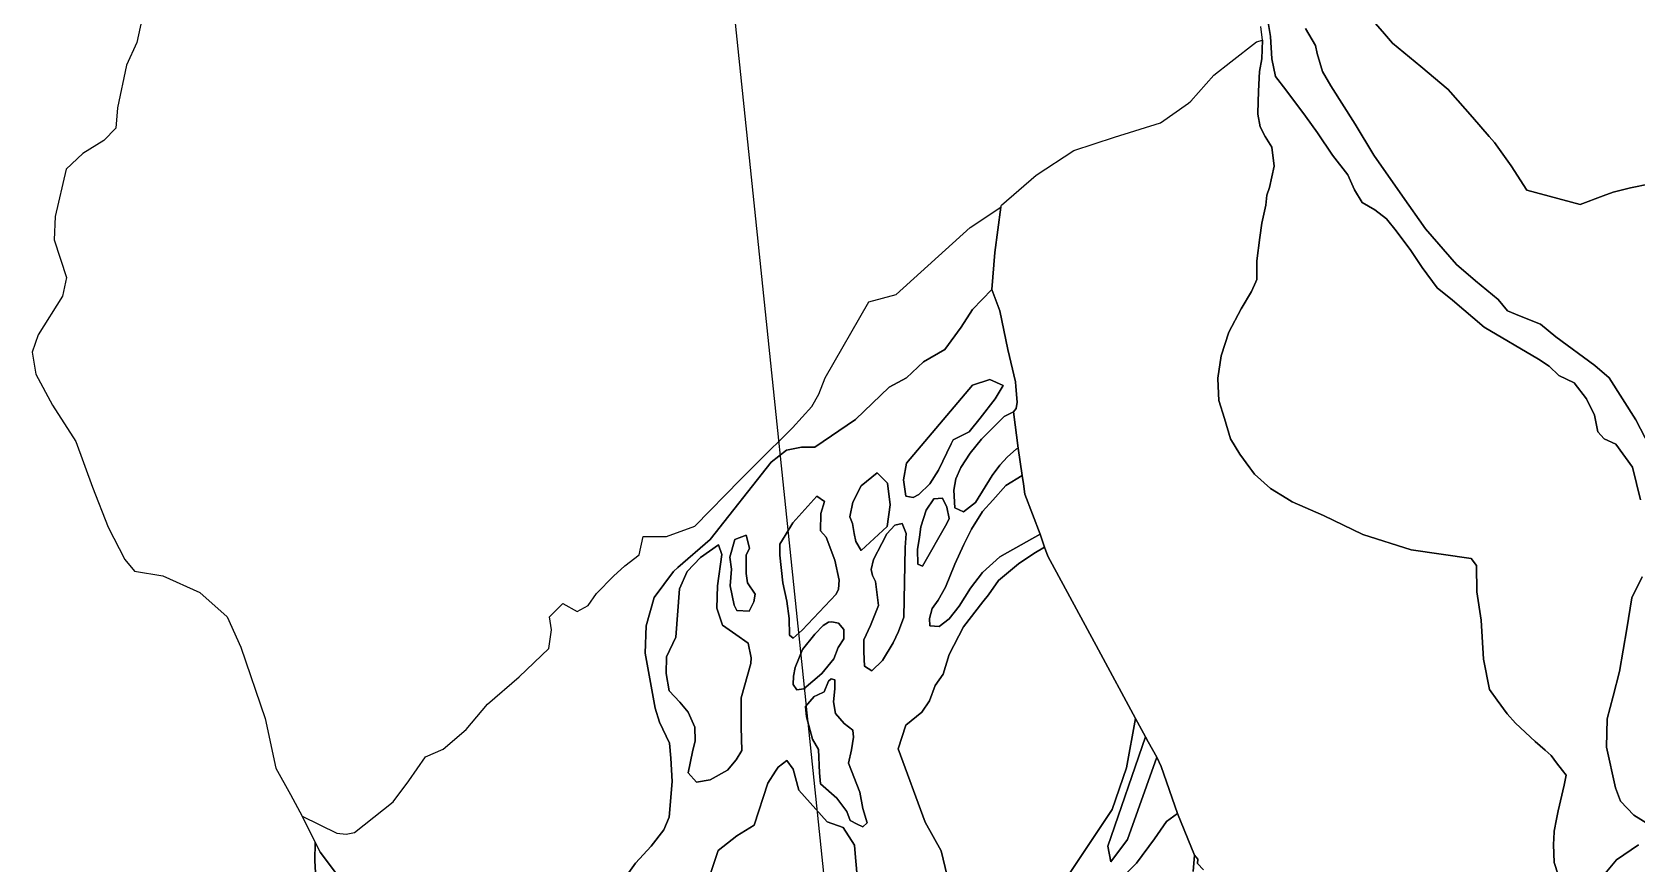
# Model space of a CAD drawing. Header units: inches. Extents: x 288635 to 1232953, y 676945 to 1655780.
# Drawn here: x 556267 to 582383, y 1575081 to 1588617 of the extents above; entities that cross this region are included whole.
import ezdxf

# ---------------------------------------------------------------- set-up
doc = ezdxf.new("R2010")
doc.units = ezdxf.units.IN
doc.header["$MEASUREMENT"] = 0
doc.layers.add('Images', color=7, linetype='Continuous')
picture_1 = doc.add_image_def('image1.jpg', size_in_pixel=(2578, 3749))

msp = doc.modelspace()

# ---------------------------------------------------------------- linework, layer by layer
at = {"color": 1}
for points in [[(582601.0258, 1586149.1873), (582281.2187, 1586084.8629), (581994.5113, 1586010.8739), (581833.216, 1585950.3882), (581457.4344, 1585809.4701), (580592.3938, 1586042.7708), (580335.5705, 1586439.4998), (580065.0438, 1586818.3758), (579976.9395, 1586919.6957), (579705.9327, 1587231.3535), (579351.5897, 1587638.848), (579311.7453, 1587684.669), (578865.3862, 1588057.0914), (578406.7542, 1588439.7538), (578274.0219, 1588588.414), (577980.167, 1588926.2256)], [(558053.3643, 1588819.9661), (557973.9865, 1588450.2962), (557802.7457, 1588081.3007), (557657.6507, 1587382.2066), (557631.2697, 1587052.4452), (557433.4129, 1586854.5884), (557090.4611, 1586643.5411), (556823.0467, 1586386.5421), (556641.9857, 1585614.6856), (556624.6088, 1585235.6023), (556826.652, 1584625.4015), (556760.6998, 1584322.0211), (556364.9861, 1583688.8793), (556267.4206, 1583409.9736), (556329.7247, 1583052.0066), (556602.0342, 1582548.2342), (556980.4672, 1581957.6389), (557250.3427, 1581211.5124), (557504.3432, 1580560.6361), (557775.5486, 1580036.5294), (557932.9691, 1579846.2596), (558393.345, 1579766.8845), (558996.5962, 1579497.0089), (559441.0971, 1579100.1331), (559663.3475, 1578608.0072), (560060.2233, 1577449.1298), (560234.8487, 1576639.5032), (560472.9742, 1576210.8774), (560660.5523, 1575856.9926), (560875.727, 1575433.2647), (560869.85, 1575131.3752), (560895.1374, 1574645.6253)], [(582440.5774, 1581003.165), (582313.5771, 1581536.5661), (582040.5266, 1581911.2168), (581850.0262, 1582000.117), (581748.426, 1582114.4172), (581691.2759, 1582381.1178), (581564.2756, 1582647.8183), (581361.0752, 1582908.1688), (581113.4247, 1583028.8191), (580954.6744, 1583181.2194), (580783.2241, 1583295.5196), (579896.8681, 1583816.2206), (579382.3946, 1584254.3817), (579131.5691, 1584454.4071), (578887.0936, 1584784.6077), (578702.9433, 1585064.0083), (578467.9928, 1585384.6839), (578309.2425, 1585578.3593), (578115.5671, 1585724.4096), (577912.3667, 1585845.0599), (577788.5414, 1586051.4353), (577680.5912, 1586295.9108), (577429.7657, 1586613.4114), (577185.2902, 1586978.5371), (576988.4398, 1587251.5877), (576670.9392, 1587677.0385), (576499.4888, 1587896.114), (576442.3387, 1588181.8645), (576420.1137, 1588543.8153), (576369.3136, 1588839.0909)], [(576988.4398, 1588677.1655), (577153.5402, 1588400.94), (577182.1152, 1588270.7647), (577267.8404, 1587975.4891), (577401.1907, 1587740.5387), (577798.0664, 1587118.2374), (578102.8671, 1586616.5864), (578569.593, 1585949.8351), (578941.0687, 1585416.434), (579449.0697, 1584835.4078), (579757.0454, 1584571.8823), (580122.8227, 1584267.0715), (580275.2231, 1584082.9212), (580472.0734, 1584000.371), (580814.9741, 1583867.0207), (581062.6246, 1583657.4703), (581697.6259, 1583193.9194), (581932.5764, 1582990.719), (582364.3772, 1582304.9176), (582669.1778, 1581720.7165)], [(575332.538, 1574985.5503), (575230.9378, 1575088.8438), (575235.6627, 1575157.6113), (575183.1132, 1575225.6216), (574905.7489, 1575901.6971), (574639.281, 1576668.0321), (574568.4908, 1576815.5521), (574431.099, 1577065.8014), (574386.751, 1577146.5782), (574221.0173, 1577448.4503), (573619.5438, 1578562.3372), (572795.3786, 1580088.6336), (572743.2845, 1580237.0293), (572669.836, 1580446.2553), (572421.9293, 1581098.8576), (572399.528, 1581264.1754), (572380.7745, 1581402.5736), (572314.1794, 1581847.2575), (572235.9975, 1582435.0993), (572281.6028, 1582494.1283), (572300.1237, 1582594.141), (572277.8841, 1582849.4989), (572271.178, 1582926.4991), (572147.2393, 1583452.3885), (572014.9474, 1584080.7752), (571884.2759, 1584430.0612), (571934.8493, 1585030.5925), (572032.9116, 1585766.4934), (572041.1033, 1585799.7172), (572605.6634, 1586288.5281), (573218.3601, 1586691.762), (573880.8071, 1586908.2188), (574628.1163, 1587141.1251), (575087.7393, 1587460.5027), (575121.8451, 1587494.2061), (575497.3103, 1587915.8005), (575774.0609, 1588130.7495), (576193.3725, 1588456.4238), (576291.2909, 1588488.0655), (576291.5637, 1588488.1536), (576277.346, 1588180.3694), (576243.9386, 1587974.8609), (576225.4178, 1587657.3602), (576215.1677, 1587296.0449), (576214.8344, 1587284.297), (576254.522, 1587077.9216), (576333.8972, 1586916.5254), (576439.7307, 1586744.5459), (576478.3472, 1586435.614), (576402.689, 1586088.6296), (576359.0009, 1585960.952), (576347.1475, 1585801.7784), (576279.414, 1585505.4445), (576247.2406, 1585275.1507), (576199.9966, 1584896.0126), (576200.0068, 1584882.6132), (576199.9966, 1584882.5317), (576200.2171, 1584591.6722), (576182.7899, 1584554.2092), (576111.6848, 1584394.238), (575941.7627, 1584112.8443), (575742.7956, 1583731.8436), (575615.7954, 1583346.6095), (575560.7619, 1582986.7754), (575561.2559, 1582976.5246), (575560.7619, 1582973.2945), (575577.6953, 1582621.9272), (575671.0331, 1582330.9445), (575767.8752, 1582001.0376), (575920.1718, 1581751.1152), (576081.6664, 1581527.8969), (576117.5321, 1581481.1933), (576159.6403, 1581422.3819), (576421.7289, 1581190.2942), (576684.2443, 1581029.2406), (576771.1889, 1580974.395), (577285.4254, 1580749.2026), (577925.5067, 1580439.322), (578707.8282, 1580190.4015), (579688.2702, 1580053.2412), (579774.8329, 1579934.7143), (579779.1144, 1579506.466), (579846.8479, 1579049.2651), (579889.1813, 1578414.2638), (579982.3148, 1577918.9628), (580111.2849, 1577744.29), (580272.6884, 1577525.6905), (580408.8181, 1577368.9351), (580730.0612, 1577071.7853), (580891.352, 1576930.6559), (580987.0556, 1576846.9151), (581076.0648, 1576728.3535), (581171.0514, 1576601.83), (581229.8684, 1576525.2356), (581198.2866, 1576360.2833), (581104.4054, 1575943.7849), (581076.0648, 1575809.2981), (581035.2421, 1575615.5791), (581030.4232, 1575485.4706), (581027.6378, 1575410.264), (581027.8437, 1575402.3419), (581027.6378, 1575396.7831), (581035.2421, 1575104.1714), (581103.1689, 1574905.2428)], [(561335.794, 1574769.6042), (560954.6318, 1575274.4125), (560875.727, 1575433.2647), (560660.5523, 1575856.9926), (561228.1412, 1575583.0733), (561376.0303, 1575563.8207), (561514.6638, 1575594.4479), (562142.662, 1576093.6499), (562398.7988, 1576432.3807), (562671.8297, 1576821.2555), (562958.741, 1576946.5254), (563333.2894, 1577267.7408), (563680.5557, 1577681.153), (564193.1869, 1578127.6383), (564675.9561, 1578586.4165), (564722.3547, 1578888.3169), (564689.2817, 1579103.2913), (564904.2561, 1579318.2657), (565135.7669, 1579185.9738), (565317.6684, 1579285.1927), (565449.9603, 1579483.6306), (565731.0806, 1579764.751), (565912.982, 1579930.1159), (566144.4929, 1580112.0173), (566210.6389, 1580409.6741), (566590.9782, 1580409.6741), (567054, 1580575.039), (567798.1421, 1581335.7176), (568062.7259, 1581600.3015), (568641.5031, 1582179.0787), (568955.6965, 1582526.345), (569071.4519, 1582724.7829), (569170.6709, 1582989.3668), (569881.74, 1584229.6036), (570328.2253, 1584345.3591), (571535.3891, 1585436.7675), (572032.9116, 1585766.4934), (571934.8493, 1585030.5925), (571884.2759, 1584430.0612), (571569.8431, 1584104.2564), (571386.5607, 1583816.1914), (571121.9768, 1583452.3885), (570774.7105, 1583253.9506), (570498.2785, 1582993.0042), (570212.4698, 1582840.5384), (569666.7656, 1582311.3706), (569005.3059, 1581864.8854), (568790.3315, 1581864.8854), (568542.2842, 1581815.2759), (568294.2368, 1581616.838), (567302.0473, 1580360.0647), (566777.3001, 1579903.6406), (566706.6011, 1579839.2602), (566392.5403, 1579417.4846), (566392.5403, 1579417.4846), (566260.2484, 1578954.4629), (566243.7119, 1578507.9776), (566409.0768, 1577615.0071), (566476.6499, 1577386.6388), (566639.0436, 1577047.8608), (566660.2103, 1576799.152), (566681.377, 1576423.4429), (566633.7519, 1575841.3584), (566549.0851, 1575634.983), (566342.7097, 1575370.3991), (566088.7092, 1575095.2319), (565665.375, 1574502.5641)], [(565665.375, 1574502.5641), (566088.7092, 1575095.2319), (566342.7097, 1575370.3991), (566549.0851, 1575634.983), (566633.7519, 1575841.3584), (566681.377, 1576423.4429), (566660.2103, 1576799.152), (566639.0436, 1577047.8608), (566476.6499, 1577386.6388), (566409.0768, 1577615.0071), (566243.7119, 1578507.9776), (566260.2484, 1578954.4629), (566392.5403, 1579417.4846), (566706.6011, 1579839.2602), (566777.3001, 1579903.6406), (567302.0473, 1580360.0647), (568294.2368, 1581616.838), (568542.2842, 1581815.2759), (568790.3315, 1581864.8854), (569005.3059, 1581864.8854), (569666.7656, 1582311.3706), (570212.4698, 1582840.5384), (570498.2785, 1582993.0042), (570774.7105, 1583253.9506), (571121.9768, 1583452.3885), (571386.5607, 1583816.1914), (571569.8431, 1584104.2564), (571884.2759, 1584430.0612), (572014.9474, 1584080.7752), (572147.2393, 1583452.3885), (572147.2393, 1583452.3885), (572271.178, 1582926.4991), (572277.8841, 1582849.4989), (572300.1237, 1582594.141), (572281.6028, 1582494.1283), (572235.9975, 1582435.0993), (572085.7402, 1582363.4415), (571714.7521, 1581992.9004), (571532.8305, 1581763.8768), (571379.3718, 1581531.043), (571299.9967, 1581345.8343), (571265.6008, 1581160.6256), (571284.1217, 1580877.5209), (571424.3511, 1580811.3749), (571617.5594, 1580960.9576), (571892.6645, 1581401.3969), (572014.3731, 1581568.0847), (572138.7275, 1581703.0225), (572284.2487, 1581832.6686), (572314.1794, 1581847.2575), (572380.7745, 1581402.5736), (572112.1492, 1581241.4469), (571903.0419, 1580998.7129), (571735.8136, 1580816.8522), (571552.5674, 1580529.263), (571430.6472, 1580280.3425), (571283.3269, 1579960.3018), (571130.9266, 1579584.3811), (571014.0863, 1579371.0206), (570912.4861, 1579238.9404), (570871.846, 1579076.3801), (570876.926, 1578954.4598), (571029.3264, 1578944.2998), (571191.8867, 1579071.3001), (571354.447, 1579274.5005), (571537.3274, 1579569.141), (571735.4478, 1579823.1416), (572014.8483, 1580077.1421), (572140.338, 1580149.8767), (572669.836, 1580446.2553), (572743.2845, 1580237.0293), (572569.8394, 1580130.2705), (572322.1889, 1579965.1702), (571991.9883, 1579692.1196), (571829.4952, 1579460.4921), (571738.6622, 1579343.1661), (571427.1583, 1578940.807), (571192.4619, 1578488.1781), (571091.8777, 1578169.6615), (570964.5759, 1577983.8146), (570869.3257, 1577736.1641), (570748.6755, 1577552.0138), (570488.325, 1577336.1133), (570361.7532, 1576950.9671), (570798.3166, 1575760.3397), (571062.6555, 1575293.8592), (571193.1764, 1574751.6582)], [(571193.1764, 1574751.6582), (571062.6555, 1575293.8592), (570798.3166, 1575760.3397), (570361.7532, 1576950.9671), (570488.325, 1577336.1133), (570748.6755, 1577552.0138), (570869.3257, 1577736.1641), (570964.5759, 1577983.8146), (571091.8777, 1578169.6615), (571192.4619, 1578488.1781), (571427.1583, 1578940.807), (571738.6622, 1579343.1661), (571829.4952, 1579460.4921), (571991.9883, 1579692.1196), (572322.1889, 1579965.1702), (572569.8394, 1580130.2705), (572743.2845, 1580237.0293), (572795.3786, 1580088.6336), (573619.5438, 1578562.3372), (574221.0173, 1577448.4503), (574076.5106, 1576644.0498), (573843.6768, 1575966.7151), (573020.821, 1574728.4626)], [(582677.4329, 1575662.8043), (582331.9922, 1575876.1648), (582118.6317, 1576099.6852), (582032.2716, 1576318.1257), (581890.0313, 1576978.527), (581900.1913, 1577440.8079), (581996.7115, 1577811.6486), (582098.3117, 1578212.9694), (582218.3269, 1578907.6608), (582300.8771, 1579409.3118), (582465.9774, 1579752.2125)], [(573020.821, 1574728.4626), (573843.6768, 1575966.7151), (574076.5106, 1576644.0498), (574221.0173, 1577448.4503), (574386.751, 1577146.5782), (573773.388, 1575367.4672), (573821.0131, 1575113.4667), (574090.8886, 1575478.5924), (574568.4908, 1576815.5521), (574639.281, 1576668.0321), (574905.7489, 1575901.6971), (574726.5426, 1575772.7525), (574531.4935, 1575491.2611), (574237.8054, 1575091.7394), (574055.2425, 1574906.5307)], [(567312.9021, 1574939.9504), (567431.9648, 1575297.1386), (567734.3277, 1575537.8688), (568020.0782, 1575709.3192), (568242.3287, 1576395.1206), (568366.2463, 1576587.8136), (568410.6297, 1576656.8303), (568547.1293, 1576763.4213), (568655.0795, 1576623.721), (568746.6258, 1576279.6034), (569205.0356, 1575764.9411), (569467.8811, 1575671.2191), (569652.0315, 1575385.4685), (569663.6377, 1575250.0629), (569690.1316, 1574940.9676)], [(569690.1316, 1574940.9676), (569663.6377, 1575250.0629), (569652.0315, 1575385.4685), (569467.8811, 1575671.2191), (569205.0356, 1575764.9411), (568746.6258, 1576279.6034), (568655.0795, 1576623.721), (568655.0795, 1576623.721), (568547.1293, 1576763.4213), (568410.6297, 1576656.8303), (568366.2463, 1576587.8136), (568242.3287, 1576395.1206), (568020.0782, 1575709.3192), (567734.3277, 1575537.8688), (567431.9648, 1575297.1386), (567312.9021, 1574939.9504)], [(574055.2425, 1574906.5307), (574237.8054, 1575091.7394), (574531.4935, 1575491.2611), (574726.5426, 1575772.7525), (574905.7489, 1575901.6971), (575183.1132, 1575225.6216), (575163.3102, 1574956.2344)], [(560895.1374, 1574645.6253), (560869.85, 1575131.3752), (560875.727, 1575433.2647), (560954.6318, 1575274.4125), (561335.794, 1574769.6042)], [(581863.7839, 1574916.8555), (582052.3992, 1575145.015), (582407.0508, 1575388.838)], [(575163.3102, 1574956.2344), (575183.1132, 1575225.6216), (575235.6627, 1575157.6113), (575230.9378, 1575088.8438), (575332.538, 1574985.5503)]]:
    msp.add_lwpolyline(points, dxfattribs=at)
at = {"color": 1, "ltscale": 3}
for points in [[(577980.167, 1588926.2256), (578274.0219, 1588588.414), (578406.7542, 1588439.7538), (578865.3862, 1588057.0914), (579311.7453, 1587684.669), (579351.5897, 1587638.848), (579705.9327, 1587231.3535), (579976.9395, 1586919.6957), (580065.0438, 1586818.3758), (580335.5705, 1586439.4998), (580592.3938, 1586042.7708), (581457.4344, 1585809.4701), (581833.216, 1585950.3882), (581994.5113, 1586010.8739), (582281.2187, 1586084.8629), (582601.0258, 1586149.1873)], [(581103.1689, 1574905.2428), (581035.2421, 1575104.1714), (581027.6378, 1575396.7831), (581027.8437, 1575402.3419), (581027.6378, 1575410.264), (581030.4232, 1575485.4706), (581035.2421, 1575615.5791), (581076.0648, 1575809.2981), (581104.4054, 1575943.7849), (581198.2866, 1576360.2833), (581229.8684, 1576525.2356), (581171.0514, 1576601.83), (581076.0648, 1576728.3535), (580987.0556, 1576846.9151), (580891.352, 1576930.6559), (580730.0612, 1577071.7853), (580408.8181, 1577368.9351), (580272.6884, 1577525.6905), (580111.2849, 1577744.29), (579982.3148, 1577918.9628), (579889.1813, 1578414.2638), (579846.8479, 1579049.2651), (579779.1144, 1579506.466), (579774.8329, 1579934.7143), (579688.2702, 1580053.2412), (578707.8282, 1580190.4015), (577925.5067, 1580439.322), (577285.4254, 1580749.2026), (576771.1889, 1580974.395), (576684.2443, 1581029.2406), (576421.7289, 1581190.2942), (576159.6403, 1581422.3819), (576117.5321, 1581481.1933), (576081.6664, 1581527.8969), (575920.1718, 1581751.1152), (575767.8752, 1582001.0376), (575671.0331, 1582330.9445), (575577.6953, 1582621.9272), (575560.7619, 1582973.2945), (575561.2559, 1582976.5246), (575560.7619, 1582986.7754), (575615.7954, 1583346.6095), (575742.7956, 1583731.8436), (575941.7627, 1584112.8443), (576111.6848, 1584394.238), (576182.7899, 1584554.2092), (576200.2171, 1584591.6722), (576199.9966, 1584882.5317), (576200.0068, 1584882.6132), (576199.9966, 1584896.0126), (576247.2406, 1585275.1507), (576279.414, 1585505.4445), (576347.1475, 1585801.7784), (576359.0009, 1585960.952), (576402.689, 1586088.6296), (576478.3472, 1586435.614), (576439.7307, 1586744.5459), (576333.8972, 1586916.5254), (576254.522, 1587077.9216), (576214.8344, 1587284.297), (576215.1677, 1587296.0449), (576225.4178, 1587657.3602), (576243.9386, 1587974.8609), (576277.346, 1588180.3694), (576291.5637, 1588488.1536), (576262.1813, 1588708.0686)], [(576369.3136, 1588839.0909), (576420.1137, 1588543.8153), (576442.3387, 1588181.8645), (576499.4888, 1587896.114), (576670.9392, 1587677.0385), (576988.4398, 1587251.5877), (577185.2902, 1586978.5371), (577429.7657, 1586613.4114), (577680.5912, 1586295.9108), (577788.5414, 1586051.4353), (577912.3667, 1585845.0599), (578115.5671, 1585724.4096), (578309.2425, 1585578.3593), (578467.9928, 1585384.6839), (578702.9433, 1585064.0083), (578887.0936, 1584784.6077), (579131.5691, 1584454.4071), (579382.3946, 1584254.3817), (579896.8681, 1583816.2206), (580783.2241, 1583295.5196), (580954.6744, 1583181.2194), (581113.4247, 1583028.8191), (581361.0752, 1582908.1688), (581564.2756, 1582647.8183), (581691.2759, 1582381.1178), (581748.426, 1582114.4172), (581850.0262, 1582000.117), (582040.5266, 1581911.2168), (582313.5771, 1581536.5661), (582440.5774, 1581003.165)], [(582669.1778, 1581720.7165), (582364.3772, 1582304.9176), (581932.5764, 1582990.719), (581697.6259, 1583193.9194), (581062.6246, 1583657.4703), (580814.9741, 1583867.0207), (580472.0734, 1584000.371), (580275.2231, 1584082.9212), (580122.8227, 1584267.0715), (579757.0454, 1584571.8823), (579449.0697, 1584835.4078), (578941.0687, 1585416.434), (578569.593, 1585949.8351), (578102.8671, 1586616.5864), (577798.0664, 1587118.2374), (577401.1907, 1587740.5387), (577267.8404, 1587975.4891), (577182.1152, 1588270.7647), (577153.5402, 1588400.94), (576988.4398, 1588677.1655)], [(582465.9774, 1579752.2125), (582300.8771, 1579409.3118), (582218.3269, 1578907.6608), (582098.3117, 1578212.9694), (581996.7115, 1577811.6486), (581900.1913, 1577440.8079), (581890.0313, 1576978.527), (582032.2716, 1576318.1257), (582118.6317, 1576099.6852), (582331.9922, 1575876.1648), (582677.4329, 1575662.8043)], [(582407.0508, 1575388.838), (582052.3992, 1575145.015), (581863.7839, 1574916.8555)]]:
    msp.add_lwpolyline(points, dxfattribs=at)
at = {"color": 1}
for points in [[(570696.0275, 1581094.8357), (570603.2653, 1581044.0092), (570487.6537, 1581066.9805), (570450.6119, 1581331.5644), (570498.2785, 1581603.9389), (571569.8431, 1582873.9414), (571852.9064, 1582961.401), (572069.8652, 1582866.1508), (571937.5732, 1582649.192), (571694.1561, 1582336.9831), (571514.2391, 1582114.7326), (571257.1949, 1581981.6994), (571224.7303, 1581915.5325), (571016.8214, 1581490.3147), (570873.9461, 1581268.0643), (570696.0275, 1581094.8357)], [(570498.2785, 1581603.9389), (570450.6119, 1581331.5644), (570487.6537, 1581066.9805), (570603.2653, 1581044.0092), (570696.0275, 1581094.8357), (570873.9461, 1581268.0643), (571016.8214, 1581490.3147), (571224.7303, 1581915.5325), (571257.1949, 1581981.6994), (571514.2391, 1582114.7326), (571694.1561, 1582336.9831), (571937.5732, 1582649.192), (572069.8652, 1582866.1508), (571852.9064, 1582961.401), (571569.8431, 1582873.9414), (570498.2785, 1581603.9389)], [(571617.5594, 1580960.9576), (571424.3511, 1580811.3749), (571284.1217, 1580877.5209), (571265.6008, 1581160.6256), (571299.9967, 1581345.8343), (571379.3718, 1581531.043), (571532.8305, 1581763.8768), (571714.7521, 1581992.9004), (572085.7402, 1582363.4415), (572235.9975, 1582435.0993), (572314.1794, 1581847.2575), (572284.2487, 1581832.6686), (572138.7275, 1581703.0225), (572014.3731, 1581568.0847), (571892.6645, 1581401.3969), (571617.5594, 1580960.9576)], [(570180.7779, 1580572.0618), (569757.2611, 1580180.607), (569671.5359, 1580329.8323), (569646.1359, 1580456.8325), (569620.7358, 1580618.7578), (569576.2857, 1580726.7081), (569625.1517, 1580968.9376), (569760.4361, 1581234.7091), (570022.0275, 1581445.1886), (570189.062, 1581275.9842), (570233.5121, 1580926.7335), (570180.7779, 1580572.0618)], [(570189.062, 1581275.9842), (570022.0275, 1581445.1886), (569760.4361, 1581234.7091), (569625.1517, 1580968.9376), (569576.2857, 1580726.7081), (569620.7358, 1580618.7578), (569646.1359, 1580456.8325), (569671.5359, 1580329.8323), (569757.2611, 1580180.607), (570180.7779, 1580572.0618), (570233.5121, 1580926.7335), (570189.062, 1581275.9842)], [(571191.8867, 1579071.3001), (571029.3264, 1578944.2998), (570876.926, 1578954.4598), (570871.846, 1579076.3801), (570912.4861, 1579238.9404), (571014.0863, 1579371.0206), (571130.9266, 1579584.3811), (571283.3269, 1579960.3018), (571430.6472, 1580280.3425), (571552.5674, 1580529.263), (571735.8136, 1580816.8522), (571903.0419, 1580998.7129), (572112.1492, 1581241.4469), (572380.7745, 1581402.5736), (572399.528, 1581264.1754), (572421.9293, 1581098.8576), (572669.836, 1580446.2553), (572140.338, 1580149.8767), (572014.8483, 1580077.1421), (571735.4478, 1579823.1416), (571537.3274, 1579569.141), (571354.447, 1579274.5005), (571191.8867, 1579071.3001)], [(568800.5343, 1578882.6242), (568653.9983, 1578752.3177), (568590.4981, 1578805.2345), (568585.2065, 1579075.1101), (568551.9638, 1579355.6678), (568484.6646, 1579657.1946), (568437.0395, 1580106.9871), (568437.0395, 1580286.9041), (568521.7063, 1580424.4878), (568646.4832, 1580629.6892), (569038.6598, 1581065.441), (569161.5417, 1580978.7021), (569104.3856, 1580780.6292), (569098.0416, 1580502.4512), (569192.1442, 1580400.3419), (569329.8171, 1580023.0252), (569399.6672, 1579699.1746), (569388.0492, 1579551.4201), (569352.375, 1579471.2542), (568800.5343, 1578882.6242)], [(568551.9638, 1579355.6678), (568585.2065, 1579075.1101), (568590.4981, 1578805.2345), (568653.9983, 1578752.3177), (568800.5343, 1578882.6242), (569352.375, 1579471.2542), (569388.0492, 1579551.4201), (569399.6672, 1579699.1746), (569329.8171, 1580023.0252), (569192.1442, 1580400.3419), (569098.0416, 1580502.4512), (569104.3856, 1580780.6292), (569161.5417, 1580978.7021), (569038.6598, 1581065.441), (568646.4832, 1580629.6892), (568521.7063, 1580424.4878), (568437.0395, 1580286.9041), (568437.0395, 1580106.9871), (568484.6646, 1579657.1946), (568551.9638, 1579355.6678)], [(571154.0077, 1580622.1027), (570757.1319, 1579923.6013), (570682.8813, 1579957.0865), (570676.1079, 1580197.5403), (570709.5069, 1580399.8523), (570728.6014, 1580564.9944), (570816.6549, 1580837.6216), (570940.2685, 1581023.8887), (571084.2021, 1581032.3553), (571151.9356, 1580888.4217), (571192.5756, 1580700.4613), (571154.0077, 1580622.1027)], [(570816.6549, 1580837.6216), (570728.6014, 1580564.9944), (570709.5069, 1580399.8523), (570676.1079, 1580197.5403), (570682.8813, 1579957.0865), (570757.1319, 1579923.6013), (571154.0077, 1580622.1027), (571192.5756, 1580700.4613), (571151.9356, 1580888.4217), (571084.2021, 1581032.3553), (570940.2685, 1581023.8887), (570816.6549, 1580837.6216)], [(570103.9178, 1578392.4837), (569934.5842, 1578223.15), (569812.8756, 1578297.2335), (569802.2922, 1578530.0673), (569802.2922, 1578725.8594), (569909.0675, 1578958.312), (570042.7555, 1579288.6), (569991.2475, 1579674.9097), (569942.2042, 1579772.3415), (569921.8841, 1579873.9417), (569957.4442, 1580036.502), (570095.9283, 1580294.8222), (570175.0919, 1580450.4825), (570307.9649, 1580595.3031), (570424.8051, 1580620.7031), (570490.8453, 1580458.1428), (570472.7632, 1580229.7406), (570455.5063, 1579098.0997), (570364.0406, 1578861.5708), (570278.5432, 1578678.2343), (570103.9178, 1578392.4837)], [(570490.8453, 1580458.1428), (570424.8051, 1580620.7031), (570307.9649, 1580595.3031), (570175.0919, 1580450.4825), (570095.9283, 1580294.8222), (569957.4442, 1580036.502), (569921.8841, 1579873.9417), (569942.2042, 1579772.3415), (569991.2475, 1579674.9097), (570042.7555, 1579288.6), (569909.0675, 1578958.312), (569802.2922, 1578725.8594), (569802.2922, 1578530.0673), (569812.8756, 1578297.2335), (569934.5842, 1578223.15), (570103.9178, 1578392.4837), (570278.5432, 1578678.2343), (570364.0406, 1578861.5708), (570455.5063, 1579098.0997), (570472.7632, 1580229.7406), (570490.8453, 1580458.1428)], [(567300.5329, 1576448.6348), (567081.4575, 1576410.5348), (566944.9322, 1576562.9351), (567015.3808, 1576906.255), (567056.0574, 1577083.6361), (567052.8824, 1577305.8865), (566943.5172, 1577553.027), (566808.4069, 1577712.2874), (566636.9566, 1577899.6127), (566586.1565, 1578179.0133), (566589.3315, 1578448.8888), (566740.4678, 1578771.9289), (566803.9679, 1579555.0971), (566928.6192, 1579839.2777), (567147.0596, 1580067.8782), (567436.6202, 1580271.0786), (567492.5003, 1580113.5983), (567421.3802, 1579605.5973), (567411.2201, 1579244.9166), (567502.6603, 1578965.516), (567721.1008, 1578813.1157), (567919.2212, 1578670.8754), (567970.0213, 1578437.1949), (567962.8452, 1578340.6572), (567804.0949, 1577785.0311), (567804.0949, 1577308.7801), (567815.9575, 1576925.7056), (567725.9838, 1576772.4855), (567586.2835, 1576607.3851), (567300.5329, 1576448.6348)], [(567586.2835, 1576607.3851), (567725.9838, 1576772.4855), (567815.9575, 1576925.7056), (567804.0949, 1577308.7801), (567804.0949, 1577785.0311), (567962.8452, 1578340.6572), (567970.0213, 1578437.1949), (567919.2212, 1578670.8754), (567721.1008, 1578813.1157), (567502.6603, 1578965.516), (567411.2201, 1579244.9166), (567421.3802, 1579605.5973), (567492.5003, 1580113.5983), (567436.6202, 1580271.0786), (567147.0596, 1580067.8782), (566928.6192, 1579839.2777), (566803.9679, 1579555.0971), (566740.4678, 1578771.9289), (566589.3315, 1578448.8888), (566586.1565, 1578179.0133), (566636.9566, 1577899.6127), (566808.4069, 1577712.2874), (566943.5172, 1577553.027), (567052.8824, 1577305.8865), (567056.0574, 1577083.6361), (567015.3808, 1576906.255), (566944.9322, 1576562.9351), (567081.4575, 1576410.5348), (567300.5329, 1576448.6348), (567586.2835, 1576607.3851)], [(568014.1156, 1579346.6219), (567937.9154, 1579194.2216), (567738.4781, 1579204.2589), (567690.6989, 1579293.7792), (567629.8446, 1579608.634), (567646.6278, 1579875.9879), (567619.6846, 1580073.0316), (567702.965, 1580362.6239), (567887.1153, 1580432.474), (567944.2655, 1580216.5736), (567888.7508, 1580102.8186), (567889.1368, 1579807.0719), (567907.6576, 1579653.6132), (568034.7987, 1579472.3675), (568014.1156, 1579346.6219)], [(567738.4781, 1579204.2589), (567937.9154, 1579194.2216), (568014.1156, 1579346.6219), (568034.7987, 1579472.3675), (567907.6576, 1579653.6132), (567889.1368, 1579807.0719), (567888.7508, 1580102.8186), (567944.2655, 1580216.5736), (567887.1153, 1580432.474), (567702.965, 1580362.6239), (567619.6846, 1580073.0316), (567646.6278, 1579875.9879), (567629.8446, 1579608.634), (567690.6989, 1579293.7792), (567738.4781, 1579204.2589)], [(568824.7713, 1577930.3298), (568710.471, 1577913.3964), (568651.2043, 1577998.0632), (568655.4376, 1578133.5302), (568685.071, 1578277.4638), (568806.7355, 1578569.2576), (569003.056, 1578822.3437), (569142.2719, 1578959.0318), (569226.9387, 1579014.0653), (569281.9722, 1579022.532), (569392.0391, 1578997.1319), (569476.7059, 1578895.5317), (569476.7059, 1578743.1314), (569386.4503, 1578601.5505), (569315.2649, 1578420.1762), (569120.0164, 1578178.3729), (568824.7713, 1577930.3298)], [(569392.0391, 1578997.1319), (569281.9722, 1579022.532), (569226.9387, 1579014.0653), (569142.2719, 1578959.0318), (569003.056, 1578822.3437), (568806.7355, 1578569.2576), (568685.071, 1578277.4638), (568655.4376, 1578133.5302), (568651.2043, 1577998.0632), (568710.471, 1577913.3964), (568824.7713, 1577930.3298), (569120.0164, 1578178.3729), (569315.2649, 1578420.1762), (569386.4503, 1578601.5505), (569476.7059, 1578743.1314), (569476.7059, 1578895.5317), (569392.0391, 1578997.1319)], [(569857.7067, 1575750.1587), (569785.7399, 1575682.4253), (569692.6063, 1575728.992), (569582.5395, 1575788.2588), (569527.506, 1575936.4258), (569362.4057, 1576152.3262), (569099.9385, 1576385.16), (569078.7718, 1576562.9604), (569066.0718, 1576943.9611), (568968.7049, 1577113.2948), (568871.338, 1577473.1289), (568854.4047, 1577642.4625), (568995.2561, 1577803.6958), (569042.2213, 1577826.632), (569159.2053, 1577883.763), (569226.9387, 1578057.33), (569269.2722, 1578095.4301), (569328.539, 1578074.2634), (569328.539, 1577930.3298), (569311.6056, 1577718.6627), (569341.239, 1577528.1623), (569480.9393, 1577367.2953), (569624.8729, 1577257.2284), (569633.3396, 1577142.9282), (569600.6314, 1576936.1933), (569551.9359, 1576721.9331), (569739.2569, 1576248.1213), (569783.8805, 1575981.9462), (569857.7067, 1575750.1587)], [(569226.9387, 1578057.33), (569159.2053, 1577883.763), (569042.2213, 1577826.632), (568995.2561, 1577803.6958), (568854.4047, 1577642.4625), (568871.338, 1577473.1289), (568968.7049, 1577113.2948), (569066.0718, 1576943.9611), (569078.7718, 1576562.9604), (569099.9385, 1576385.16), (569362.4057, 1576152.3262), (569527.506, 1575936.4258), (569582.5395, 1575788.2588), (569692.6063, 1575728.992), (569785.7399, 1575682.4253), (569857.7067, 1575750.1587), (569783.8805, 1575981.9462), (569739.2569, 1576248.1213), (569551.9359, 1576721.9331), (569600.6314, 1576936.1933), (569633.3396, 1577142.9282), (569624.8729, 1577257.2284), (569480.9393, 1577367.2953), (569341.239, 1577528.1623), (569311.6056, 1577718.6627), (569328.539, 1577930.3298), (569328.539, 1578074.2634), (569269.2722, 1578095.4301), (569226.9387, 1578057.33)], [(574090.8886, 1575478.5924), (573821.0131, 1575113.4667), (573773.388, 1575367.4672), (574386.751, 1577146.5782), (574431.099, 1577065.8014), (574568.4908, 1576815.5521), (574090.8886, 1575478.5924)]]:
    msp.add_lwpolyline(points, close=True, dxfattribs=at)

# ---------------------------------------------------------------- pictures from other files: only their frames are drawn
at = {"layer": 'Images', "color": 5, "ltscale": 3}
image = msp.add_image(picture_1, insert=(572053.9354, 1547043.7773), size_in_units=(43543.6009, 63322.3273), rotation=5.935678115, dxfattribs=at)
image.dxf.flags = 7

doc.saveas('drawing.dxf')
